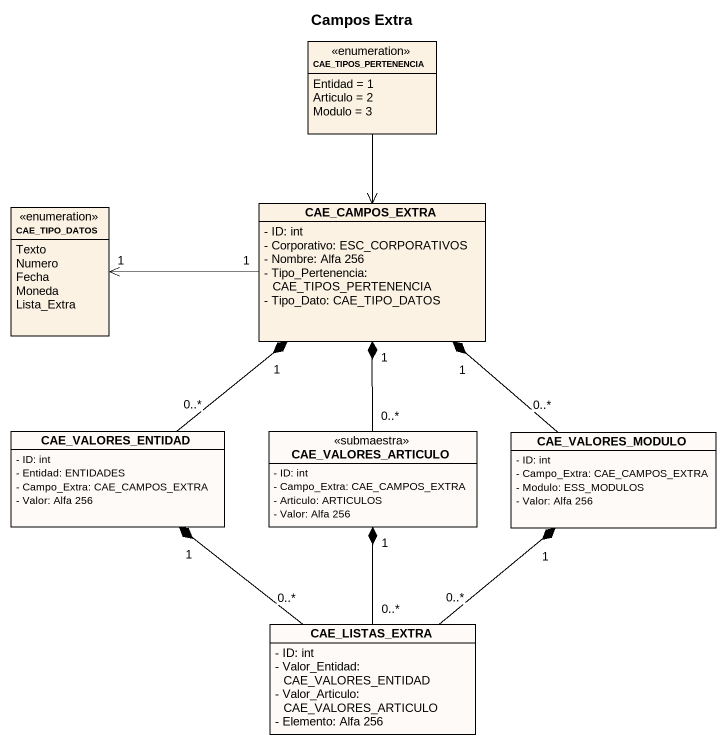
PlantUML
@startuml
title Campos Extra
hide circle
hide empty members
skinparam classAttributeIconSize 0
enum CAE_TIPOS_PERTENENCIA {
  Entidad = 1
  Articulo = 2
  Modulo = 3
}
enum CAE_TIPO_DATOS {
  Texto
  Numero
  Fecha
  Moneda
  Lista_Extra
}
class CAE_CAMPOS_EXTRA {
  - ID: int
  - Corporativo: ESC_CORPORATIVOS
  - Nombre: Alfa 256
  - Tipo_Pertenencia: CAE_TIPOS_PERTENENCIA
  - Tipo_Dato: CAE_TIPO_DATOS
}
class CAE_VALORES_ENTIDAD #FDFAF7 {
  - ID: int
  - Entidad: ENTIDADES
  - Campo_Extra: CAE_CAMPOS_EXTRA
  - Valor: Alfa 256
}
class CAE_VALORES_ARTICULO <<submaestra>> #FDFAF7 {
  - ID: int
  - Campo_Extra: CAE_CAMPOS_EXTRA
  - Articulo: ARTICULOS
  - Valor: Alfa 256
}
class CAE_VALORES_MODULO #FDFAF7 {
  - ID: int
  - Campo_Extra: CAE_CAMPOS_EXTRA
  - Modulo: ESS_MODULOS
  - Valor: Alfa 256
}
class CAE_LISTAS_EXTRA #FDFAF7 {
  - ID: int
  - Valor_Entidad: CAE_VALORES_ENTIDAD
  - Valor_Articulo: CAE_VALORES_ARTICULO
  - Elemento: Alfa 256
}
CAE_TIPOS_PERTENENCIA --> CAE_CAMPOS_EXTRA
CAE_CAMPOS_EXTRA "1" -left-> "1" CAE_TIPO_DATOS
CAE_VALORES_ENTIDAD "0..*" -up-* "1" CAE_CAMPOS_EXTRA
CAE_VALORES_ARTICULO "0..*" -up-* "1" CAE_CAMPOS_EXTRA
CAE_VALORES_MODULO "0..*" -up-* "1" CAE_CAMPOS_EXTRA
CAE_LISTAS_EXTRA "0..*" -up-* "1" CAE_VALORES_ENTIDAD
CAE_LISTAS_EXTRA "0..*" -up-* "1" CAE_VALORES_ARTICULO
CAE_LISTAS_EXTRA "0..*" -up-* "1" CAE_VALORES_MODULO
@enduml
